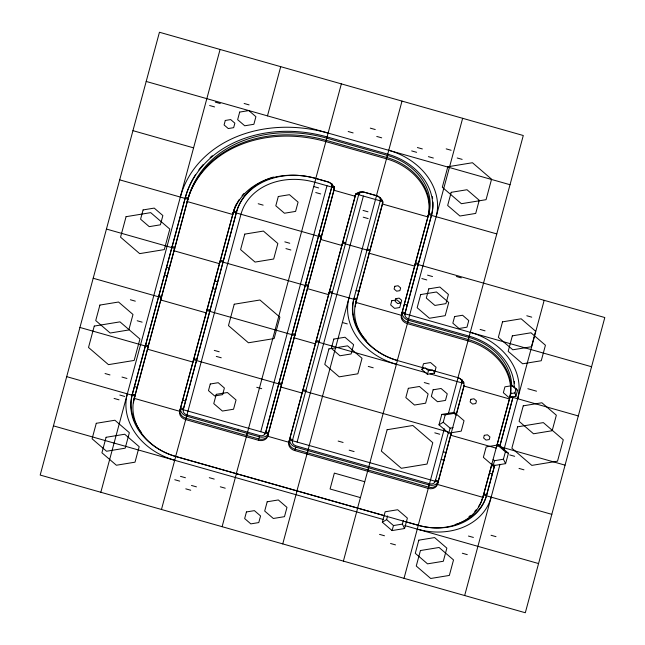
<?xml version="1.0" encoding="UTF-8"?>
<svg xmlns="http://www.w3.org/2000/svg" width="645" height="645" viewBox="0 0 645 645"><rect width="100%" height="100%" fill="white"/><g stroke="black" fill="none" stroke-linecap="round" stroke-linejoin="round"><path stroke-width="0.97" d="M456.192 415.162L454.12 413.381L454.314 412.357L441.793 414.413L438.987 424.829L448.702 433.19L461.223 431.134L464.029 420.717L454.314 412.357M508.413 453.233L505.398 451.831L498.504 445.888L498.69 444.865L486.169 446.921L483.363 457.337L493.078 465.698L505.607 463.65L508.413 453.233L498.69 444.865M100.83 492.272L220.082 49.463M356.709 507.8L175.754 456.434A58.123 46.964 17.3 0 1 132.064 395.216L185.397 197.346A121.163 97.903 17.3 0 1 195.419 174.835M132.064 395.216L145.391 345.913M145.319 346.01L185.139 198.313M147.971 347.687L135.24 394.958L132.402 394.151M236.304 212.834L196.814 359.467L193.968 358.66L192.911 362.071L147.431 349.163L161.484 297.522M233.466 212.028L206.158 312.865L160.678 299.957L174.731 248.317M175.255 246.39L188.243 198.152A118.212 95.516 17.3 0 1 326.789 138.175L387.427 155.381A55.164 44.57 17.3 0 1 428.893 213.495L431.739 214.301L404.907 313.768A4.926 3.983 17.3 0 0 408.608 318.953L469.246 336.166A58.123 46.964 17.3 0 1 514.25 386.895M281.639 384.581L267.586 436.222A7.877 6.369 17.3 0 1 265.014 439.527L264.2 439.946A7.877 6.369 17.3 0 1 258.355 440.221L185.583 419.572A7.877 6.369 17.3 0 1 179.657 411.268L206.964 310.43M278.793 383.775L265.474 433.077A4.926 3.983 17.3 0 1 259.701 435.577L186.937 414.92A4.926 3.983 17.3 0 1 183.228 409.736L236.562 211.866A67.975 54.922 17.3 0 1 273.48 177.044M196.298 361.402L183.228 409.736M491.974 464.013L482.863 497.327A55.164 44.57 17.3 0 1 418.21 525.32L175.65 456.475L186.647 416.162A7.877 6.369 17.3 0 1 180.568 408.688M161.468 509.486L175.754 456.434M186.316 417.226L240.972 214.277A63.049 50.939 17.3 0 1 314.865 182.285L334.57 187.88M267.473 115.874L280.72 66.669M237.884 430.707L238.295 429.167M236.288 473.68L247.285 433.375M185.397 197.346L188.243 198.152L187.179 201.554L232.66 214.463A70.926 57.308 17.3 0 1 315.792 178.48L326.789 138.175M222.106 526.691L236.392 473.648M246.954 434.44L315.897 178.439L328.023 181.882A4.926 3.983 17.3 0 1 331.724 187.074L265.474 433.077M326.459 139.231L341.358 83.882M260.741 431.731L326.991 185.728M278.729 383.88L292.048 334.578M291.975 334.674L305.295 285.372M305.222 285.477L332.054 186.01A4.926 3.983 17.3 0 0 331.707 183.39M305.633 391.515L305.964 390.451L303.126 389.644L302.062 393.047L280.841 387.024L294.886 335.384M355.863 193.806L315.316 343.85L294.088 337.827L307.883 287.146M332.135 293.112L332.465 292.048L329.627 291.242L328.563 294.644L307.342 288.621L334.384 188.743M401.73 314.026A7.877 6.369 17.3 0 0 407.656 322.323L468.294 339.536A55.164 44.57 17.3 0 1 509.76 397.651L482.863 497.327L437.383 484.419A7.877 6.369 17.3 0 1 428.143 488.418L294.733 450.549A7.877 6.369 17.3 0 1 289.863 447.227L289.371 446.437A7.877 6.369 17.3 0 1 288.815 442.252L316.115 341.407M451.435 432.779L438.439 481.009L435.601 480.203L435.27 481.267A4.926 3.983 17.3 0 1 429.497 483.766L296.087 445.905A4.926 3.983 17.3 0 1 292.387 440.712L358.709 194.613M297.119 442.059L363.377 196.056M296.926 490.893L307.923 450.589M342.543 243.109L369.827 250.849L369.101 253.187L414.582 266.103L428.893 213.495L427.829 216.897L382.348 203.989A7.877 6.369 17.3 0 0 376.43 195.685L387.427 155.381M282.752 543.904L297.039 490.861M307.592 451.653L376.535 195.653L364.409 192.21A4.926 3.983 17.3 0 0 358.636 194.709L358.967 193.645A4.926 3.983 17.3 0 1 360.12 191.904M387.097 156.445L402.004 101.096M368.231 468.867L397.425 360.466A58.123 46.964 17.3 0 1 353.734 299.248L380.566 199.781A4.926 3.983 17.3 0 0 380.453 197.676M382.751 202.715L355.855 302.392A55.164 44.57 17.3 0 0 397.32 360.499L458.063 377.68A4.926 3.983 17.3 0 1 461.772 382.864L462.102 381.808A4.926 3.983 17.3 0 0 461.981 379.703M357.169 298.03L369.899 250.752M415.38 263.66L401.335 315.3A7.877 6.369 17.3 0 0 407.253 323.605L467.899 340.81A55.164 44.57 17.3 0 1 509.365 398.924L510.421 395.522L497.174 444.719L500.012 445.526L513.001 397.288M418.226 264.466L404.907 313.768M418.154 264.563L431.473 215.269M357.564 508.107L368.561 467.802M397.32 360.499L408.317 320.194A7.877 6.369 17.3 0 1 402.391 311.898L405.237 312.704A4.926 3.983 17.3 0 0 405.35 314.8M343.39 561.118L357.677 508.075L384.63 515.718M407.987 321.258L462.642 118.309M421.911 369.601L423.491 363.716L430.57 362.555L436.06 367.287L434.472 373.173L427.401 374.326L421.911 369.601L423.91 367.852M382.34 522.208L385.146 511.791L397.667 509.744L407.382 518.104L404.584 528.521L392.055 530.577L382.34 522.208L386.597 519.62L387.589 515.919M404.584 528.521L402.383 524.095L403.383 520.402M438.987 424.829L443.244 422.233L445.235 414.84L454.12 413.381M418.21 525.32L429.207 485.008A7.877 6.369 17.3 0 0 438.439 481.009L437.383 484.419L464.021 385.702M404.028 578.331L418.315 525.28A58.123 46.964 17.3 0 0 486.435 495.795L494.562 465.787M428.877 486.072L444.3 428.796M448.46 413.356L458.063 377.68M468.625 338.472L523.28 135.515L159.444 32.25L40.192 475.059L525.312 612.75L604.808 317.542L415.307 263.757M435.27 481.267L448.517 432.069M453.717 412.776L461.836 382.767M456.37 414.445L464.166 385.508M486.435 495.795L494.747 464.924M499.682 446.59L512.936 397.393M515.911 396.288L517.5 390.402L512.009 385.67L504.93 386.831L503.35 392.716L508.841 397.441L515.911 396.288L514.944 392.918L516.065 388.742L512.17 385.379L510.493 385.654M464.666 595.537L500.004 464.335M503.898 449.863L544.17 300.336M505.607 463.65L503.406 459.224L505.398 451.831M392.055 530.577L393.498 525.554L402.383 524.095M448.702 433.19L450.137 428.175L453.104 427.683M493.078 465.698L494.522 460.683L503.406 459.224M427.401 374.326L428.482 370.625L432.666 369.94M171.82 247.607L172.151 246.543L174.988 247.349L173.932 250.76L219.413 263.668L220.469 260.257L223.315 261.072L222.985 262.136M158.565 296.813L158.896 295.749L161.742 296.555M232.66 214.463L233.724 211.06A70.926 57.308 17.3 0 1 235.877 204.86M209.73 311.333L210.06 310.269L207.222 309.463M196.483 360.531L196.814 359.467M331.724 187.074L332.054 186.01L333.957 186.55M318.477 236.272L318.807 235.207L321.653 236.014L320.589 239.424L341.81 245.447L342.874 242.044L345.72 242.851L345.381 243.915M376.43 195.685L364.304 192.242A7.877 6.369 17.3 0 0 358.459 192.524L357.636 192.944A7.877 6.369 17.3 0 0 355.064 196.241L333.836 190.219L334.328 188.662M258.355 440.221L259.411 436.818A7.877 6.369 17.3 0 0 265.256 436.536L266.071 436.117A7.877 6.369 17.3 0 0 268.368 433.601M355.064 196.241L355.548 194.685M318.888 342.31L319.219 341.253L316.373 340.439M292.387 440.712L292.717 439.648L289.871 438.842M294.733 450.549L295.797 447.146A7.877 6.369 17.3 0 1 290.919 443.825L290.427 443.034A7.877 6.369 17.3 0 1 289.718 439.664M366.989 250.042L367.319 248.978L370.166 249.784L382.896 202.514L382.348 203.989M353.734 299.248L354.073 298.183L356.911 298.99L355.855 302.392L401.335 315.3L428.232 215.624A55.164 44.57 17.3 0 0 386.766 157.509L326.12 140.296A118.212 95.516 17.3 0 0 187.582 200.281L134.184 398.36A55.164 44.57 17.3 0 0 175.65 456.475M408.317 320.194L468.955 337.408L457.958 377.712A7.877 6.369 17.3 0 1 463.884 386.016L509.365 398.924M451.363 432.876L450.629 435.214L496.11 448.122L496.844 445.784M510.759 393.603L514.944 392.918M496.529 446.211L498.504 445.888M441.793 414.413L445.235 414.84M446.195 148.874L451.129 150.269M370.311 128.137L375.245 129.532M457.2 157.985L462.143 159.38M417.396 147.536L422.338 148.939M376.761 136.442L381.695 137.837M348.187 131.516L353.121 132.918M244.141 103.482L249.083 104.877M411.679 150.914L416.622 152.317M428.409 156.646L433.351 158.049M146.189 81.447L510.034 184.72M215.349 102.144L220.284 103.547M209.633 105.522L214.567 106.925M315.792 178.48L327.918 181.922A7.877 6.369 17.3 0 1 332.788 185.244L333.28 186.034A7.877 6.369 17.3 0 1 333.836 190.219M357.072 193.105L358.967 193.645M382.469 200.313L380.566 199.781L380.236 200.845A4.926 3.983 17.3 0 0 376.535 195.653M132.943 130.653L193.581 147.866M355.79 193.903L383.082 201.651M428.562 214.559L496.779 233.917M313.72 186.534L318.654 187.937M315.744 192.541L320.686 193.943M363.038 210.407L367.981 211.802M363.224 217.188L368.158 218.591M258.21 203.739L263.144 205.142M233.724 211.06L236.562 211.866M415.646 262.692L418.484 263.499M119.688 179.85L187.913 199.216M233.393 212.124L321.315 237.078M456.362 276.487L461.296 277.89M427.562 275.149L432.505 276.552M421.846 278.535L426.788 279.938M284.824 241.851L289.758 243.254M526.796 315.76L531.73 317.163M285.937 248.599L290.879 250.002M356.121 290.548L358.967 291.355M404.447 304.263L407.285 305.069M480.122 329.426L485.056 330.829M305.561 284.413L308.399 285.219M106.441 229.056L174.658 248.414M220.139 261.322L308.068 286.283M329.289 292.306L356.58 300.054M402.061 312.962L591.562 366.747M166.555 267.328L169.393 268.135M214.874 281.051L217.72 281.857M342.374 322.5L347.316 323.903M164.499 274.964L167.337 275.77M212.818 288.678L215.664 289.484M527.844 388.717L536.527 391.184M292.306 333.61L295.152 334.416M462.102 381.808L463.997 382.34M93.186 278.253L161.411 297.619M206.892 310.527L294.821 335.481M316.042 341.503L426.232 372.778M430.078 373.874L463.666 383.404M511.042 396.852L578.307 415.944M368.279 366.408L373.221 367.803M424.273 382.558L429.207 383.96M130.379 299.756L135.313 301.159M137.191 320.75L142.134 322.153M214.277 350.38L219.211 351.783M216.301 356.387L221.243 357.79M145.649 344.946L148.495 345.752M279.059 382.816L281.897 383.622M79.94 327.458L148.156 346.817M193.637 359.725L281.567 384.686M302.795 390.709L447.574 431.803M500.633 446.856L565.06 465.15M434.786 432.835L439.721 434.23M509.719 454.91L514.654 456.313M256.758 387.282L261.701 388.685M519.023 468.415L523.958 469.818M443.252 451.79L446.09 452.597M491.571 465.505L494.417 466.311M441.196 459.417L444.042 460.224M489.523 473.132L492.361 473.946M121.986 377.059L126.92 378.462M105.046 373.528L109.981 374.93M338.157 441.067L343.092 442.462M134.45 386.516L137.296 387.322M182.777 400.239L185.615 401.045M349.171 450.178L354.105 451.573M180.721 407.866L183.567 408.672A4.926 3.983 17.3 0 0 183.527 410.244M268.651 432.819L265.805 432.013A4.926 3.983 17.3 0 1 265.627 432.505M66.693 376.656L134.91 396.022L134.184 398.36L179.657 411.268L233.063 213.189A70.926 57.308 17.3 0 1 239.239 199.523M180.39 408.93L268.32 433.883M289.541 439.906L438.108 482.073M483.589 494.989L551.814 514.347M119.801 395.046L124.743 396.449M186.647 416.162L259.411 436.818M295.797 447.146L429.207 485.008M114.084 398.433L119.027 399.827M364.675 481.71L334.352 473.107L330.079 488.991L360.394 497.601M491.047 535.269L495.981 536.664M468.455 536.043L473.398 537.438M405.802 521.732L418.315 525.28M53.438 425.861L383.59 519.564M404.77 525.578L538.559 563.553M209.286 477.687L214.221 479.09M462.328 553.241L467.27 554.644M220.3 486.798L225.234 488.2M180.487 476.349L185.429 477.751M379.55 534.374L384.485 535.777M174.771 479.735L179.713 481.13M191.501 485.459L196.443 486.862M390.564 543.485L395.498 544.888M185.784 488.846L190.727 490.24M425.232 367.827L428.482 370.625M493.135 459.49L494.522 460.683M443.244 422.233L450.137 428.175M386.597 519.62L393.498 525.554M516.065 388.742L517.5 390.402M433.746 370.641L434.472 373.173M187.179 201.554A118.212 95.516 17.3 0 1 325.725 141.577L386.363 158.791A55.164 44.57 17.3 0 1 427.829 216.897M236.231 212.931A67.975 54.922 17.3 0 1 315.897 178.439M180.334 197.064A126.089 101.878 17.3 0 1 328.111 133.088M185.067 198.41A121.163 97.903 17.3 0 1 327.079 136.925L387.718 154.139A58.123 46.964 17.3 0 1 431.4 215.365M198.853 169.909A121.163 97.903 17.3 0 1 203.336 164.435M210.093 157.63A121.163 97.903 17.3 0 1 212.261 155.727M242.069 195.669A70.926 57.308 17.3 0 1 243.955 193.484M141.32 432.472A58.123 46.964 17.3 0 1 132.177 394.998M134.297 399.731A55.164 44.57 17.3 0 1 134.999 395.901M366.247 340.375A58.123 46.964 17.3 0 1 353.855 299.03M355.967 303.763A55.164 44.57 17.3 0 1 356.669 299.925M388.75 150.293A63.049 50.939 17.3 0 1 436.141 216.712M334.295 186.429A7.877 6.369 17.3 0 1 334.239 188.945L267.586 436.222L288.815 442.252L355.459 194.967A7.877 6.369 17.3 0 1 355.742 194.185M265.377 432.964A4.926 3.983 17.3 0 1 264.2 434.077M292.62 440.164A4.926 3.983 17.3 0 1 292.717 439.648M289.21 440.97A7.877 6.369 17.3 0 0 289.766 445.163L290.258 445.953A7.877 6.369 17.3 0 0 295.136 449.275L428.546 487.136A7.877 6.369 17.3 0 0 437.778 483.137M267.989 434.948A7.877 6.369 17.3 0 1 265.409 438.245L264.595 438.665A7.877 6.369 17.3 0 1 258.75 438.947L185.986 418.291A7.877 6.369 17.3 0 1 180.06 409.994M396.393 364.312A63.049 50.939 17.3 0 1 349.001 297.901M174.722 460.28A63.049 50.939 17.3 0 1 127.331 393.869M491.168 497.134A63.049 50.939 17.3 0 1 417.283 529.126M470.278 332.32A63.049 50.939 17.3 0 1 517.669 398.731M133.515 402.835A55.164 44.57 17.3 0 1 134.579 397.086M481.952 499.415A55.164 44.57 17.3 0 0 483.919 493.925L486.765 494.731A58.123 46.964 17.3 0 1 455.201 524.506M435.601 480.203A4.926 3.983 17.3 0 1 435.173 481.154M434.843 481.573A4.926 3.983 17.3 0 1 434.448 481.944M483.258 496.045A55.164 44.57 17.3 0 1 478.453 506.68M476.091 509.864A55.164 44.57 17.3 0 1 474.785 511.38M470.35 515.557A55.164 44.57 17.3 0 1 468.955 516.645M355.193 306.867A55.164 44.57 17.3 0 1 356.25 301.118M432.335 196.628A58.123 46.964 17.3 0 1 432.634 198.426M432.988 202.022A58.123 46.964 17.3 0 1 431.739 214.301M468.955 337.408A55.164 44.57 17.3 0 1 511.67 385.847M511.066 392.668A55.164 44.57 17.3 0 1 510.663 394.579M514.283 381.356A58.123 46.964 17.3 0 1 514.46 383.154M94.267 326.072L88.51 347.47L108.465 364.643L134.176 360.426L139.933 339.036L119.986 321.863L94.267 326.072M99.902 305.077L95.726 320.573L110.182 333.022L128.815 329.966L132.991 314.47L118.535 302.021L99.902 305.077M126.065 216.68L120.551 237.175L139.667 253.63L164.298 249.591L169.812 229.096L150.704 212.64L126.065 216.68M143.085 209.931L140.586 219.203L149.237 226.645L160.379 224.815L162.871 215.551L154.228 208.101L143.085 209.931M96.274 423.297L92.098 438.793L106.554 451.242L125.186 448.186L129.363 432.69L114.907 420.242L96.274 423.297M106.086 437.294L101.918 452.79L116.374 465.238L135.007 462.183L139.183 446.687L124.719 434.238L106.086 437.294M225.29 120.462L224.081 124.945L228.266 128.548L233.659 127.662L234.869 123.179L230.684 119.575L225.29 120.462M239.69 112.077L237.642 119.68L244.729 125.783L253.872 124.283L255.912 116.689L248.825 110.585L239.69 112.077M244.769 234.119L240.593 249.623L255.049 262.072L273.682 259.016L277.858 243.512L263.402 231.071L244.769 234.119M210.262 384.001L208.48 390.62L214.648 395.941L222.614 394.635L224.395 388.016L218.22 382.695L210.262 384.001M234.232 304.222L228.467 325.612L248.422 342.785L274.133 338.569L279.898 317.179L259.943 300.006L234.232 304.222M216.252 394.337L213.761 403.609L222.404 411.05L233.546 409.228L236.046 399.956L227.395 392.515L216.252 394.337M278.301 196.515L275.802 205.787L284.453 213.229L295.595 211.399L298.087 202.135L289.444 194.685L278.301 196.515M246.438 511.945L244.657 518.564L250.832 523.877L258.79 522.571L260.572 515.952L254.396 510.638L246.438 511.945M267.191 501.778L264.692 511.042L273.343 518.483L284.485 516.661L286.977 507.389L278.334 499.948L267.191 501.778M328.942 348.897L324.766 364.401L339.222 376.849L357.854 373.794L362.03 358.289L347.574 345.841L328.942 348.897M333.828 339.068L331.328 348.34L339.971 355.782L351.114 353.96L353.613 344.688L344.97 337.246L333.828 339.068M394.829 286.283L394.095 289L396.635 291.185L399.9 290.645L400.634 287.928L398.094 285.743L394.829 286.283M391.805 300.707L390.66 304.956L394.619 308.366L399.731 307.528L400.876 303.279L396.909 299.869L391.805 300.707M395.869 298.651L395.135 301.368L397.675 303.553L400.94 303.021L401.674 300.304L399.142 298.119L395.869 298.651M447.824 166.773L442.309 187.26L461.417 203.715L486.056 199.684L491.571 179.189L472.454 162.734L447.824 166.773M420.693 294.572L417.154 307.713L429.409 318.259L445.195 315.671L448.735 302.537L436.48 291.983L420.693 294.572M387.121 429.715L381.364 451.113L401.319 468.286L427.03 464.069L432.787 442.68L412.84 425.498L387.121 429.715M451.202 192.323L447.662 205.465L459.917 216.011L475.712 213.422L479.243 200.281L466.996 189.735L451.202 192.323M428.788 288.863L426.313 298.055L434.891 305.44L445.945 303.626L448.42 294.434L439.842 287.049L428.788 288.863M408.333 388.314L405.834 397.578L414.485 405.028L425.627 403.198L428.119 393.926L419.476 386.484L408.333 388.314M433.118 389.798L431.336 396.417L437.512 401.73L445.469 400.424L447.251 393.805L441.075 388.492L433.118 389.798M454.62 316.558L452.83 323.177L459.006 328.499L466.964 327.192L468.754 320.573L462.578 315.252L454.62 316.558M418.815 540.171L415.275 553.305L427.53 563.851L443.317 561.263L446.856 548.129L434.601 537.575L418.815 540.171M420.435 550.54L416.259 566.036L430.715 578.484L449.355 575.429L453.524 559.933L439.068 547.484L420.435 550.54M470.834 399.303L470.124 401.94L472.583 404.06L475.752 403.544L476.47 400.9L474.002 398.787L470.834 399.303M502.528 321.847L498.351 337.343L512.807 349.792L531.448 346.736L535.616 331.24L521.16 318.791L502.528 321.847M484.306 435.327L483.589 437.971L486.056 440.084L489.224 439.568L489.934 436.931L487.475 434.811L484.306 435.327M512.34 335.843L508.171 351.348L522.627 363.788L541.26 360.74L545.436 345.236L530.98 332.788L512.34 335.843M517.621 426.829L511.864 448.219L531.811 465.392L557.53 461.183L563.287 439.785L543.332 422.612L517.621 426.829M523.256 405.826L519.08 421.33L533.536 433.779L552.168 430.723L556.345 415.219L541.889 402.77L523.256 405.826"/></g></svg>
